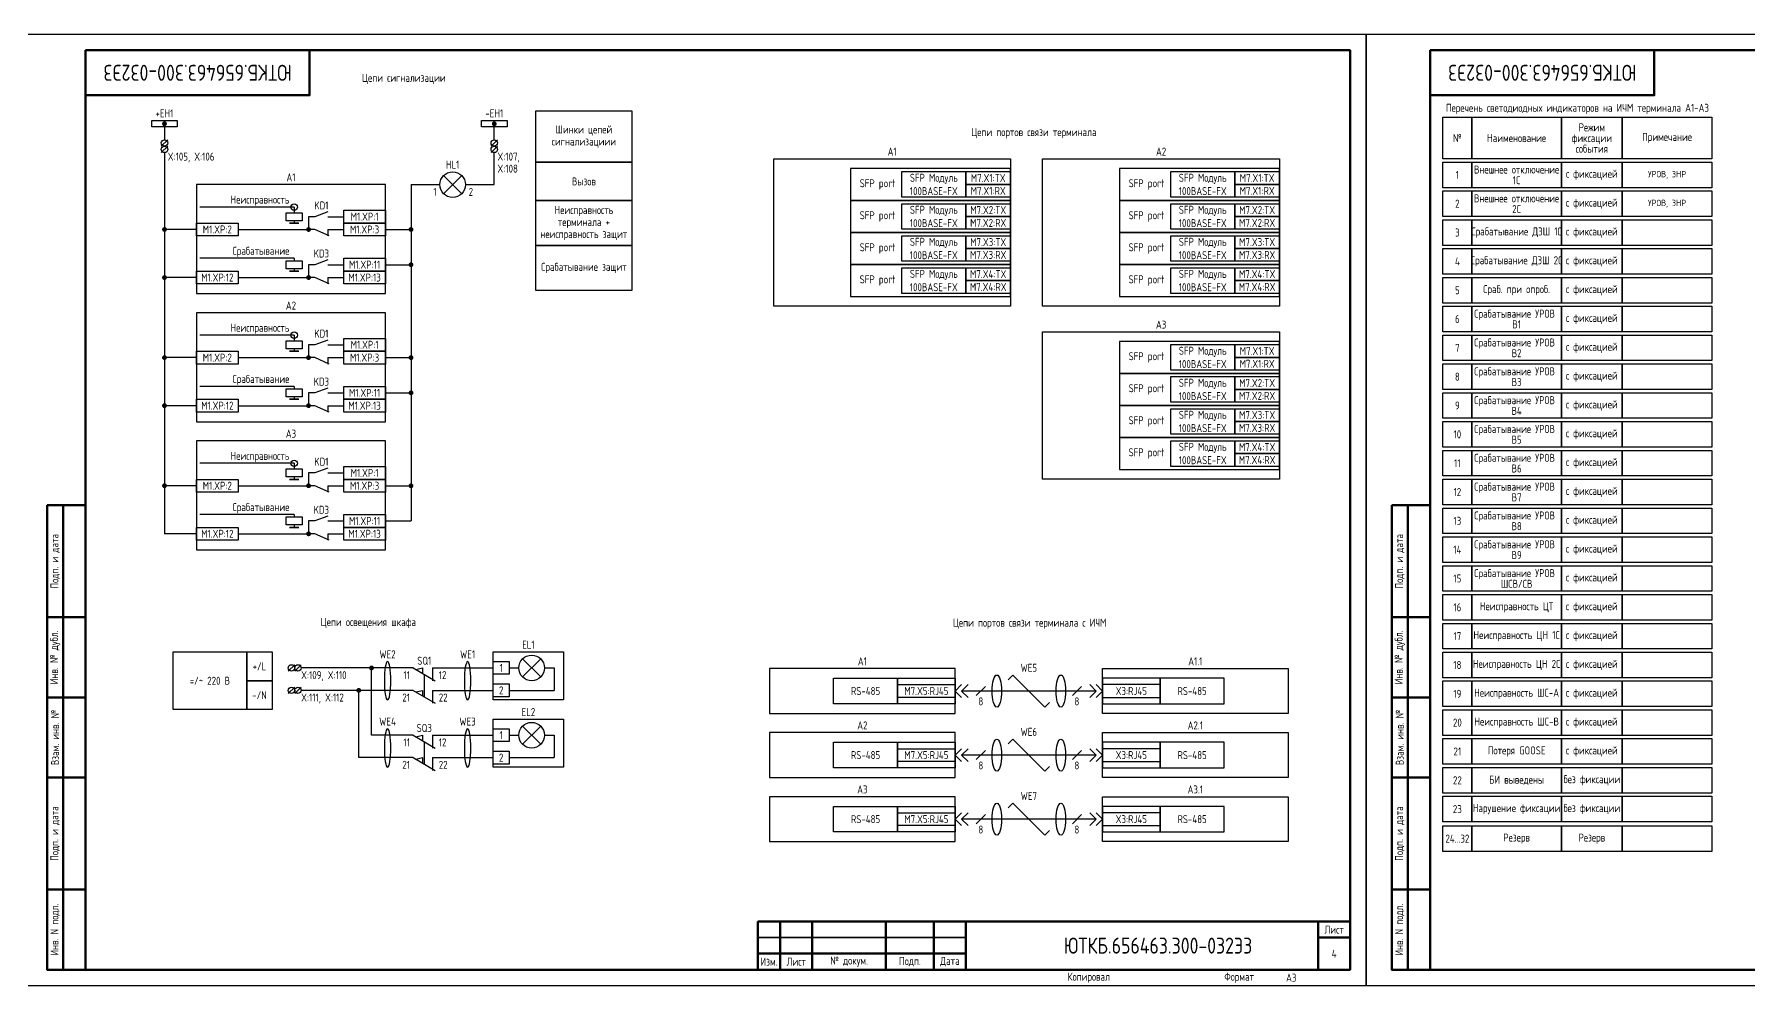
# Model space of a CAD drawing. Header units: millimetres. Extents: x -840 to 2694, y 0 to 584.
# Drawn here: x 1264 to 1800, y 0 to 297 of the extents above; entities that cross this region are included whole.
import ezdxf

# ---------------------------------------------------------------- set-up
doc = ezdxf.new("R2010")
doc.units = ezdxf.units.MM
doc.styles.add('Gost_type_A', font='GOST_0.TTF')

# ---------------------------------------------------------------- blocks, each defined once
blk = doc.blocks.new('Штамп угловой верхний')
at = {"lineweight": 50}
blk.add_lwpolyline([(0, 0), (70, 0), (70, -14), (0, -14)], close=True, dxfattribs=at)
blk = doc.blocks.new('Формат_А3')
blk.add_lwpolyline([(-420, 297), (0, 297), (0, 0), (-420, 0)], close=True)
at = {"lineweight": 50}
blk.add_lwpolyline([(-400, 292), (-5, 292), (-5, 5), (-400, 5)], close=True, dxfattribs=at)
blk = doc.blocks.new('Штамп левый нижний')
at = {"lineweight": 50}
for points in [[(-12, 145), (-7, 145), (-7, 110), (-12, 110)], [(-7, 145), (0, 145), (0, 110), (-7, 110)], [(-12, 110), (-7, 110), (-7, 85), (-12, 85)], [(-7, 110), (0, 110), (0, 85), (-7, 85)], [(-12, 85), (-7, 85), (-7, 60), (-12, 60)], [(-7, 85), (0, 85), (0, 60), (-7, 60)], [(-12, 60), (-7, 60), (-7, 25), (-12, 25)], [(-7, 60), (0, 60), (0, 25), (-7, 25)], [(-12, 25), (-7, 25), (-7, 0), (-12, 0)], [(-7, 25), (0, 25), (0, 0), (-7, 0)]]:
    blk.add_lwpolyline(points, close=True, dxfattribs=at)
at = {"char_height": 2.5, "attachment_point": 5, "rotation": 90, "style": 'Gost_type_A'}
for s, insert, width in [('Подп. и дата', (-9.5, 127.5), 35), ('Инв. № дубл.', (-9.5, 97.5), 25), ('Взам. инв. №', (-9.5, 72.5), 25), ('Подп. и дата', (-9.5, 42.5), 35), ('Инв. N подл.', (-9.5, 12.5), 25)]:
    blk.add_mtext(s, dxfattribs=dict(at, insert=insert, width=width))
blk = doc.blocks.new('Штамп малый нижний')
at = {"lineweight": 50}
for points in [[(-185, 15), (-178, 15), (-178, 5), (-185, 5)], [(-178, 15), (-168, 15), (-168, 5), (-178, 5)], [(-168, 15), (-145, 15), (-145, 5), (-168, 5)], [(-145, 15), (-130, 15), (-130, 5), (-145, 5)], [(-130, 15), (-120, 15), (-120, 5), (-130, 5)], [(-120, 15), (-10, 15), (-10, 0), (-120, 0)], [(-10, 15), (0, 15), (0, 10), (-10, 10)], [(-10, 10), (0, 10), (0, 0), (-10, 0)], [(-185, 5), (-178, 5), (-178, 0), (-185, 0)], [(-178, 5), (-168, 5), (-168, 0), (-178, 0)], [(-168, 5), (-145, 5), (-145, 0), (-168, 0)], [(-145, 5), (-130, 5), (-130, 0), (-145, 0)], [(-130, 5), (-120, 5), (-120, 0), (-130, 0)]]:
    blk.add_lwpolyline(points, close=True, dxfattribs=at)
for points in [[(-185, 15), (-178, 15), (-178, 10), (-185, 10)], [(-178, 15), (-168, 15), (-168, 10), (-178, 10)], [(-168, 15), (-145, 15), (-145, 10), (-168, 10)], [(-145, 15), (-130, 15), (-130, 10), (-145, 10)], [(-130, 15), (-120, 15), (-120, 10), (-130, 10)], [(-185, 10), (-178, 10), (-178, 5), (-185, 5)], [(-178, 10), (-168, 10), (-168, 5), (-178, 5)], [(-168, 10), (-145, 10), (-145, 5), (-168, 5)], [(-145, 10), (-130, 10), (-130, 5), (-145, 5)], [(-130, 10), (-120, 10), (-120, 5), (-130, 5)]]:
    blk.add_lwpolyline(points, close=True)
at = {"char_height": 2.5, "style": 'Gost_type_A'}
for s, insert, width, attachment_point in [('Лист', (-5, 12.5), 10, 5), ('Изм.', (-181.5, 2.5), 7, 5), ('Лист', (-173, 2.5), 10, 5), ('№ докум.', (-156.5, 2.5), 23, 5), ('Подп.', (-137.5, 2.5), 15, 5), ('Дата', (-125, 2.5), 10, 5), ('Копировал', (-75, -2.53), 13.1202, 6), ('Формат', (-30, -2.53), 13.1202, 6)]:
    blk.add_mtext(s, dxfattribs=dict(at, insert=insert, width=width, attachment_point=attachment_point))
blk = doc.blocks.new('POINT')
at = {"const_width": 0.75}
blk.add_lwpolyline([(-0.375, 0, 1), (0.375, 0, 1)], format="xyb", close=True, dxfattribs=at)
blk = doc.blocks.new('Шинка')
blk.add_lwpolyline([(-4, 1), (4, 1), (4, -1), (-4, -1)], close=True)
blk.add_blockref('POINT', (0, 0))

msp = doc.modelspace()

# ---------------------------------------------------------------- linework, layer by layer
for p, q in [((1304.67, 268.95), (1304.67, 263.95)), ((1407.67, 263.95), (1407.67, 268.95)), ((1305.67, 263.95), (1303.67, 261.95)), ((1408.67, 263.95), (1406.67, 261.95)), ((1305.67, 261.95), (1303.67, 259.95)), ((1304.67, 259.95), (1304.67, 140.95)), ((1408.67, 261.95), (1406.67, 259.95)), ((1407.67, 261.94), (1407.67, 261.95)), ((1407.67, 261.94), (1407.67, 261.95)), ((1407.67, 249.95), (1407.67, 259.95)), ((1391.84, 252.78), (1397.5, 247.12)), ((1397.5, 252.78), (1391.84, 247.12)), ((1381.67, 249.95), (1390.67, 249.95)), ((1381.67, 249.95), (1381.67, 144.95)), ((1398.67, 249.95), (1407.67, 249.95)), ((1345.17, 242.95), (1315.67, 242.95)), ((1345.17, 242.95), (1345.17, 241.2)), ((1314.67, 235.95), (1304.67, 235.95)), ((1345.17, 238.7), (1345.17, 237.95)), ((1355.67, 235.95), (1355.67, 233.95)), ((1373.67, 235.95), (1381.67, 235.95)), ((1345.17, 226.95), (1315.67, 226.95)), ((1345.17, 226.95), (1345.17, 226.2)), ((1373.67, 224.95), (1381.67, 224.95)), ((1314.67, 220.95), (1304.67, 220.95)), ((1345.17, 223.7), (1345.17, 222.95)), ((1355.67, 220.95), (1355.67, 218.95)), ((1345.17, 202.95), (1315.67, 202.95)), ((1345.17, 202.95), (1345.17, 201.2)), ((1345.17, 198.7), (1345.17, 197.95)), ((1314.67, 195.95), (1304.67, 195.95)), ((1355.67, 195.95), (1355.67, 193.95)), ((1373.67, 195.95), (1381.67, 195.95)), ((1345.17, 186.95), (1315.67, 186.95)), ((1345.17, 186.95), (1345.17, 186.2)), ((1345.17, 183.7), (1345.17, 182.95)), ((1373.67, 184.95), (1381.67, 184.95)), ((1314.67, 180.95), (1304.67, 180.95)), ((1355.67, 180.95), (1355.67, 178.95)), ((1345.17, 162.95), (1315.67, 162.95)), ((1345.17, 162.95), (1345.17, 161.2)), ((1314.67, 155.95), (1304.67, 155.95)), ((1345.17, 158.7), (1345.17, 157.95)), ((1355.67, 155.95), (1355.67, 153.95)), ((1373.67, 155.95), (1381.67, 155.95)), ((1345.17, 146.95), (1315.67, 146.95)), ((1345.17, 146.95), (1345.17, 146.2)), ((1373.67, 144.95), (1381.67, 144.95)), ((1314.67, 140.95), (1304.67, 140.95)), ((1345.17, 143.7), (1345.17, 142.95)), ((1355.67, 140.95), (1355.67, 138.95)), ((1416.51, 101.91), (1422.17, 96.25)), ((1422.17, 101.91), (1416.51, 96.25)), ((1345.35, 100.08), (1343.35, 98.08)), ((1347.35, 100.08), (1345.35, 98.08)), ((1382.34, 99.08), (1347.35, 99.08)), ((1369.34, 78.08), (1369.34, 99.08)), ((1382.34, 99.08), (1389.26, 95.08)), ((1383.21, 98.58), (1385.21, 99.08)), ((1385.21, 99.08), (1385.21, 97.43)), ((1388.34, 99.08), (1388.34, 95.08)), ((1388.34, 99.08), (1407.34, 99.08)), ((1412.34, 99.08), (1415.34, 99.08)), ((1423.34, 99.08), (1426.34, 99.08)), ((1426.34, 99.08), (1426.34, 92.08)), ((1568.18, 95.41), (1569.65, 96.87)), ((1569.65, 96.87), (1579.65, 86.87)), ((1345.35, 93.08), (1343.35, 91.08)), ((1347.35, 93.08), (1345.35, 91.08)), ((1382.34, 92.08), (1347.35, 92.08)), ((1365.34, 71.08), (1365.34, 92.08)), ((1382.34, 92.08), (1389.26, 88.08)), ((1383.21, 91.58), (1385.21, 92.08)), ((1385.21, 92.08), (1385.21, 90.43)), ((1388.34, 92.08), (1388.34, 88.08)), ((1388.34, 92.08), (1407.34, 92.08)), ((1412.34, 92.08), (1426.34, 92.08)), ((1551.65, 91.87), (1553.65, 93.87)), ((1551.65, 91.87), (1553.65, 93.87)), ((1551.65, 91.87), (1553.65, 89.87)), ((1551.65, 91.87), (1553.65, 89.87)), ((1553.65, 91.87), (1555.65, 93.87)), ((1553.65, 91.87), (1555.65, 93.87)), ((1595.65, 91.87), (1553.65, 91.87)), ((1553.65, 91.87), (1555.65, 89.87)), ((1553.65, 91.87), (1555.65, 89.87)), ((1561.06, 93.29), (1558.24, 90.46)), ((1591.06, 93.29), (1588.24, 90.46)), ((1595.65, 91.87), (1593.65, 93.87)), ((1595.65, 91.87), (1593.65, 93.87)), ((1595.65, 91.87), (1593.65, 89.87)), ((1595.65, 91.87), (1593.65, 89.87)), ((1597.65, 91.87), (1595.65, 93.87)), ((1597.65, 91.87), (1595.65, 93.87)), ((1597.65, 91.87), (1595.65, 89.87)), ((1597.65, 91.87), (1595.65, 89.87)), ((1579.65, 86.87), (1581.06, 88.29)), ((1416.51, 80.91), (1422.17, 75.25)), ((1422.17, 80.91), (1416.51, 75.25)), ((1382.34, 78.08), (1369.34, 78.08)), ((1382.34, 78.08), (1389.26, 74.08)), ((1383.21, 77.58), (1385.21, 78.08)), ((1385.21, 78.08), (1385.21, 76.43)), ((1388.34, 78.08), (1388.34, 74.08)), ((1388.34, 78.08), (1407.34, 78.08)), ((1412.34, 78.08), (1415.34, 78.08)), ((1423.34, 78.08), (1426.34, 78.08)), ((1426.34, 78.08), (1426.34, 71.08)), ((1568.18, 75.41), (1569.65, 76.87)), ((1569.65, 76.87), (1579.65, 66.87)), ((1382.34, 71.08), (1365.34, 71.08)), ((1382.34, 71.08), (1389.26, 67.08)), ((1383.21, 70.58), (1385.21, 71.08)), ((1385.21, 71.08), (1385.21, 69.43)), ((1388.34, 71.08), (1388.34, 67.08)), ((1388.34, 71.08), (1407.34, 71.08)), ((1412.34, 71.08), (1426.34, 71.08)), ((1551.65, 71.87), (1553.65, 73.87)), ((1551.65, 71.87), (1553.65, 73.87)), ((1551.65, 71.87), (1553.65, 69.87)), ((1551.65, 71.87), (1553.65, 69.87)), ((1553.65, 71.87), (1555.65, 73.87)), ((1553.65, 71.87), (1555.65, 73.87)), ((1595.65, 71.87), (1553.65, 71.87)), ((1553.65, 71.87), (1555.65, 69.87)), ((1553.65, 71.87), (1555.65, 69.87)), ((1561.06, 73.29), (1558.24, 70.46)), ((1591.06, 73.29), (1588.24, 70.46)), ((1595.65, 71.87), (1593.65, 73.87)), ((1595.65, 71.87), (1593.65, 73.87)), ((1595.65, 71.87), (1593.65, 69.87)), ((1595.65, 71.87), (1593.65, 69.87)), ((1597.65, 71.87), (1595.65, 73.87)), ((1597.65, 71.87), (1595.65, 73.87)), ((1597.65, 71.87), (1595.65, 69.87)), ((1597.65, 71.87), (1595.65, 69.87)), ((1579.65, 66.87), (1581.06, 68.29)), ((1551.65, 51.87), (1553.65, 53.87)), ((1551.65, 51.87), (1553.65, 53.87)), ((1553.65, 51.87), (1555.65, 53.87)), ((1553.65, 51.87), (1555.65, 53.87)), ((1568.18, 55.41), (1569.65, 56.87)), ((1569.65, 56.87), (1579.65, 46.87)), ((1595.65, 51.87), (1593.65, 53.87)), ((1595.65, 51.87), (1593.65, 53.87)), ((1597.65, 51.87), (1595.65, 53.87)), ((1597.65, 51.87), (1595.65, 53.87)), ((1551.65, 51.87), (1553.65, 49.87)), ((1551.65, 51.87), (1553.65, 49.87)), ((1595.65, 51.87), (1553.65, 51.87)), ((1553.65, 51.87), (1555.65, 49.87)), ((1553.65, 51.87), (1555.65, 49.87)), ((1561.06, 53.29), (1558.24, 50.46)), ((1579.65, 46.87), (1581.06, 48.29)), ((1591.06, 53.29), (1588.24, 50.46)), ((1595.65, 51.87), (1593.65, 49.87)), ((1595.65, 51.87), (1593.65, 49.87)), ((1597.65, 51.87), (1595.65, 49.87)), ((1597.65, 51.87), (1595.65, 49.87))]:
    msp.add_line(p, q)
at = {"ltscale": 4.32}
for p, q in [((1355.67, 241.45), (1351.67, 239.95)), ((1356.06, 233.95), (1351.67, 235.95)), ((1355.67, 226.45), (1351.67, 224.95)), ((1356.06, 218.95), (1351.67, 220.95)), ((1355.67, 201.45), (1351.67, 199.95)), ((1356.06, 193.95), (1351.67, 195.95)), ((1355.67, 186.45), (1351.67, 184.95)), ((1356.06, 178.95), (1351.67, 180.95)), ((1355.67, 161.45), (1351.67, 159.95)), ((1356.06, 153.95), (1351.67, 155.95)), ((1355.67, 146.45), (1351.67, 144.95)), ((1356.06, 138.95), (1351.67, 140.95))]:
    msp.add_line(p, q, dxfattribs=at)
at = {"ltscale": 1.08}
for p, q in [((1327.67, 235.95), (1349.67, 235.95)), ((1351.67, 239.95), (1349.67, 239.95)), ((1349.67, 239.95), (1349.67, 235.95)), ((1351.67, 235.95), (1349.67, 235.95)), ((1355.67, 239.95), (1360.67, 239.95)), ((1355.67, 235.95), (1360.67, 235.95)), ((1351.67, 224.95), (1349.67, 224.95)), ((1349.67, 224.95), (1349.67, 220.95)), ((1355.67, 224.95), (1360.67, 224.95)), ((1327.67, 220.95), (1349.67, 220.95)), ((1351.67, 220.95), (1349.67, 220.95)), ((1355.67, 220.95), (1360.67, 220.95)), ((1351.67, 199.95), (1349.67, 199.95)), ((1349.67, 199.95), (1349.67, 195.95)), ((1355.67, 199.95), (1360.67, 199.95)), ((1327.67, 195.95), (1349.67, 195.95)), ((1351.67, 195.95), (1349.67, 195.95)), ((1355.67, 195.95), (1360.67, 195.95)), ((1351.67, 184.95), (1349.67, 184.95)), ((1349.67, 184.95), (1349.67, 180.95)), ((1355.67, 184.95), (1360.67, 184.95)), ((1327.67, 180.95), (1349.67, 180.95)), ((1351.67, 180.95), (1349.67, 180.95)), ((1355.67, 180.95), (1360.67, 180.95)), ((1327.67, 155.95), (1349.67, 155.95)), ((1351.67, 159.95), (1349.67, 159.95)), ((1349.67, 159.95), (1349.67, 155.95)), ((1351.67, 155.95), (1349.67, 155.95)), ((1355.67, 159.95), (1360.67, 159.95)), ((1355.67, 155.95), (1360.67, 155.95)), ((1351.67, 144.95), (1349.67, 144.95)), ((1349.67, 144.95), (1349.67, 140.95)), ((1355.67, 144.95), (1360.67, 144.95)), ((1327.67, 140.95), (1349.67, 140.95)), ((1351.67, 140.95), (1349.67, 140.95)), ((1355.67, 140.95), (1360.67, 140.95))]:
    msp.add_line(p, q, dxfattribs=at)
at = {"ltscale": 0.5}
for p, q in [((1385.8, 97.08), (1385.8, 90.08)), ((1385.8, 76.08), (1385.8, 69.08))]:
    msp.add_line(p, q, dxfattribs=at)
for points in [[(1450.67, 256.95), (1420.67, 256.95), (1420.67, 272.95), (1450.67, 272.95)], [(1704, 271), (1713, 271), (1713, 258), (1704, 258)], [(1713, 271), (1741, 271), (1741, 258), (1713, 258)], [(1741, 271), (1760, 271), (1760, 258), (1741, 258)], [(1760, 271), (1788, 271), (1788, 258), (1760, 258)], [(1494.96, 258.01), (1568.96, 258.01), (1568.96, 212.01), (1494.96, 212.01)], [(1578.96, 258.01), (1652.96, 258.01), (1652.96, 212.01), (1578.96, 212.01)], [(1450.67, 244.95), (1420.67, 244.95), (1420.67, 256.95), (1450.67, 256.95)], [(1518.96, 245.01), (1568.96, 245.01), (1568.96, 255.01), (1518.96, 255.01)], [(1534.96, 254.01), (1554.96, 254.01), (1554.96, 246.01), (1534.96, 246.01)], [(1554.96, 254.01), (1568.96, 254.01), (1568.96, 250.01), (1554.96, 250.01)], [(1602.96, 245.01), (1652.96, 245.01), (1652.96, 255.01), (1602.96, 255.01)], [(1618.96, 254.01), (1638.96, 254.01), (1638.96, 246.01), (1618.96, 246.01)], [(1638.96, 254.01), (1652.96, 254.01), (1652.96, 250.01), (1638.96, 250.01)], [(1704, 257), (1713, 257), (1713, 249), (1704, 249)], [(1713, 257), (1741, 257), (1741, 249), (1713, 249)], [(1741, 257), (1760, 257), (1760, 249), (1741, 249)], [(1760, 257), (1788, 257), (1788, 249), (1760, 249)], [(1314.67, 215.95), (1373.67, 215.95), (1373.67, 249.95), (1314.67, 249.95)], [(1554.96, 250.01), (1568.96, 250.01), (1568.96, 246.01), (1554.96, 246.01)], [(1638.96, 250.01), (1652.96, 250.01), (1652.96, 246.01), (1638.96, 246.01)], [(1704, 248), (1713, 248), (1713, 240), (1704, 240)], [(1713, 248), (1741, 248), (1741, 240), (1713, 240)], [(1741, 248), (1760, 248), (1760, 240), (1741, 240)], [(1760, 248), (1788, 248), (1788, 240), (1760, 240)], [(1347.67, 241.2), (1347.67, 238.7), (1342.67, 238.7), (1342.67, 241.2)], [(1360.67, 241.95), (1373.67, 241.95), (1373.67, 237.95), (1360.67, 237.95)], [(1450.67, 230.95), (1420.67, 230.95), (1420.67, 244.95), (1450.67, 244.95)], [(1518.96, 235.01), (1568.96, 235.01), (1568.96, 245.01), (1518.96, 245.01)], [(1534.96, 244.01), (1554.96, 244.01), (1554.96, 236.01), (1534.96, 236.01)], [(1554.96, 244.01), (1568.96, 244.01), (1568.96, 240.01), (1554.96, 240.01)], [(1602.96, 235.01), (1652.96, 235.01), (1652.96, 245.01), (1602.96, 245.01)], [(1618.96, 244.01), (1638.96, 244.01), (1638.96, 236.01), (1618.96, 236.01)], [(1638.96, 244.01), (1652.96, 244.01), (1652.96, 240.01), (1638.96, 240.01)], [(1314.67, 237.95), (1327.67, 237.95), (1327.67, 233.95), (1314.67, 233.95)], [(1346.67, 237.95), (1343.67, 237.95)], [(1360.67, 237.95), (1373.67, 237.95), (1373.67, 233.95), (1360.67, 233.95)], [(1554.96, 240.01), (1568.96, 240.01), (1568.96, 236.01), (1554.96, 236.01)], [(1638.96, 240.01), (1652.96, 240.01), (1652.96, 236.01), (1638.96, 236.01)], [(1704, 239), (1713, 239), (1713, 231), (1704, 231)], [(1713, 239), (1741, 239), (1741, 231), (1713, 231)], [(1741, 239), (1760, 239), (1760, 231), (1741, 231)], [(1760, 239), (1788, 239), (1788, 231), (1760, 231)], [(1450.67, 216.95), (1420.67, 216.95), (1420.67, 230.95), (1450.67, 230.95)], [(1518.96, 225.01), (1568.96, 225.01), (1568.96, 235.01), (1518.96, 235.01)], [(1534.96, 234.01), (1554.96, 234.01), (1554.96, 226.01), (1534.96, 226.01)], [(1554.96, 234.01), (1568.96, 234.01), (1568.96, 230.01), (1554.96, 230.01)], [(1602.96, 225.01), (1652.96, 225.01), (1652.96, 235.01), (1602.96, 235.01)], [(1618.96, 234.01), (1638.96, 234.01), (1638.96, 226.01), (1618.96, 226.01)], [(1638.96, 234.01), (1652.96, 234.01), (1652.96, 230.01), (1638.96, 230.01)], [(1347.67, 226.2), (1347.67, 223.7), (1342.67, 223.7), (1342.67, 226.2)], [(1360.67, 226.95), (1373.67, 226.95), (1373.67, 222.95), (1360.67, 222.95)], [(1518.96, 215.01), (1568.96, 215.01), (1568.96, 225.01), (1518.96, 225.01)], [(1554.96, 230.01), (1568.96, 230.01), (1568.96, 226.01), (1554.96, 226.01)], [(1602.96, 215.01), (1652.96, 215.01), (1652.96, 225.01), (1602.96, 225.01)], [(1638.96, 230.01), (1652.96, 230.01), (1652.96, 226.01), (1638.96, 226.01)], [(1704, 230), (1713, 230), (1713, 222), (1704, 222)], [(1713, 230), (1741, 230), (1741, 222), (1713, 222)], [(1741, 230), (1760, 230), (1760, 222), (1741, 222)], [(1760, 230), (1788, 230), (1788, 222), (1760, 222)], [(1314.67, 222.95), (1327.67, 222.95), (1327.67, 218.95), (1314.67, 218.95)], [(1346.67, 222.95), (1343.67, 222.95)], [(1360.67, 222.95), (1373.67, 222.95), (1373.67, 218.95), (1360.67, 218.95)], [(1534.96, 224.01), (1554.96, 224.01), (1554.96, 216.01), (1534.96, 216.01)], [(1554.96, 224.01), (1568.96, 224.01), (1568.96, 220.01), (1554.96, 220.01)], [(1554.96, 220.01), (1568.96, 220.01), (1568.96, 216.01), (1554.96, 216.01)], [(1618.96, 224.01), (1638.96, 224.01), (1638.96, 216.01), (1618.96, 216.01)], [(1638.96, 224.01), (1652.96, 224.01), (1652.96, 220.01), (1638.96, 220.01)], [(1638.96, 220.01), (1652.96, 220.01), (1652.96, 216.01), (1638.96, 216.01)], [(1704, 221), (1713, 221), (1713, 213), (1704, 213)], [(1713, 221), (1741, 221), (1741, 213), (1713, 213)], [(1741, 221), (1760, 221), (1760, 213), (1741, 213)], [(1760, 221), (1788, 221), (1788, 213), (1760, 213)], [(1314.67, 175.95), (1373.67, 175.95), (1373.67, 209.95), (1314.67, 209.95)], [(1704, 212), (1713, 212), (1713, 204), (1704, 204)], [(1713, 212), (1741, 212), (1741, 204), (1713, 204)], [(1741, 212), (1760, 212), (1760, 204), (1741, 204)], [(1760, 212), (1788, 212), (1788, 204), (1760, 204)], [(1578.96, 204.01), (1652.96, 204.01), (1652.96, 158.01), (1578.96, 158.01)], [(1347.67, 201.2), (1347.67, 198.7), (1342.67, 198.7), (1342.67, 201.2)], [(1360.67, 201.95), (1373.67, 201.95), (1373.67, 197.95), (1360.67, 197.95)], [(1602.96, 191.01), (1652.96, 191.01), (1652.96, 201.01), (1602.96, 201.01)], [(1618.96, 200.01), (1638.96, 200.01), (1638.96, 192.01), (1618.96, 192.01)], [(1638.96, 200.01), (1652.96, 200.01), (1652.96, 196.01), (1638.96, 196.01)], [(1704, 203), (1713, 203), (1713, 195), (1704, 195)], [(1713, 203), (1741, 203), (1741, 195), (1713, 195)], [(1741, 203), (1760, 203), (1760, 195), (1741, 195)], [(1760, 203), (1788, 203), (1788, 195), (1760, 195)], [(1314.67, 197.95), (1327.67, 197.95), (1327.67, 193.95), (1314.67, 193.95)], [(1346.67, 197.95), (1343.67, 197.95)], [(1360.67, 197.95), (1373.67, 197.95), (1373.67, 193.95), (1360.67, 193.95)], [(1638.96, 196.01), (1652.96, 196.01), (1652.96, 192.01), (1638.96, 192.01)], [(1704, 194), (1713, 194), (1713, 186), (1704, 186)], [(1713, 194), (1741, 194), (1741, 186), (1713, 186)], [(1741, 194), (1760, 194), (1760, 186), (1741, 186)], [(1760, 194), (1788, 194), (1788, 186), (1760, 186)], [(1602.96, 181.01), (1652.96, 181.01), (1652.96, 191.01), (1602.96, 191.01)], [(1618.96, 190.01), (1638.96, 190.01), (1638.96, 182.01), (1618.96, 182.01)], [(1638.96, 190.01), (1652.96, 190.01), (1652.96, 186.01), (1638.96, 186.01)], [(1314.67, 182.95), (1327.67, 182.95), (1327.67, 178.95), (1314.67, 178.95)], [(1347.67, 186.2), (1347.67, 183.7), (1342.67, 183.7), (1342.67, 186.2)], [(1346.67, 182.95), (1343.67, 182.95)], [(1360.67, 186.95), (1373.67, 186.95), (1373.67, 182.95), (1360.67, 182.95)], [(1360.67, 182.95), (1373.67, 182.95), (1373.67, 178.95), (1360.67, 178.95)], [(1638.96, 186.01), (1652.96, 186.01), (1652.96, 182.01), (1638.96, 182.01)], [(1704, 185), (1713, 185), (1713, 177), (1704, 177)], [(1713, 185), (1741, 185), (1741, 177), (1713, 177)], [(1741, 185), (1760, 185), (1760, 177), (1741, 177)], [(1760, 185), (1788, 185), (1788, 177), (1760, 177)], [(1602.96, 171.01), (1652.96, 171.01), (1652.96, 181.01), (1602.96, 181.01)], [(1618.96, 180.01), (1638.96, 180.01), (1638.96, 172.01), (1618.96, 172.01)], [(1638.96, 180.01), (1652.96, 180.01), (1652.96, 176.01), (1638.96, 176.01)], [(1638.96, 176.01), (1652.96, 176.01), (1652.96, 172.01), (1638.96, 172.01)], [(1704, 176), (1713, 176), (1713, 168), (1704, 168)], [(1713, 176), (1741, 176), (1741, 168), (1713, 168)], [(1741, 176), (1760, 176), (1760, 168), (1741, 168)], [(1760, 176), (1788, 176), (1788, 168), (1760, 168)], [(1314.67, 135.95), (1373.67, 135.95), (1373.67, 169.95), (1314.67, 169.95)], [(1602.96, 161.01), (1652.96, 161.01), (1652.96, 171.01), (1602.96, 171.01)], [(1618.96, 170.01), (1638.96, 170.01), (1638.96, 162.01), (1618.96, 162.01)], [(1638.96, 170.01), (1652.96, 170.01), (1652.96, 166.01), (1638.96, 166.01)], [(1638.96, 166.01), (1652.96, 166.01), (1652.96, 162.01), (1638.96, 162.01)], [(1704, 167), (1713, 167), (1713, 159), (1704, 159)], [(1713, 167), (1741, 167), (1741, 159), (1713, 159)], [(1741, 167), (1760, 167), (1760, 159), (1741, 159)], [(1760, 167), (1788, 167), (1788, 159), (1760, 159)], [(1347.67, 161.2), (1347.67, 158.7), (1342.67, 158.7), (1342.67, 161.2)], [(1360.67, 161.95), (1373.67, 161.95), (1373.67, 157.95), (1360.67, 157.95)], [(1314.67, 157.95), (1327.67, 157.95), (1327.67, 153.95), (1314.67, 153.95)], [(1346.67, 157.95), (1343.67, 157.95)], [(1360.67, 157.95), (1373.67, 157.95), (1373.67, 153.95), (1360.67, 153.95)], [(1704, 158), (1713, 158), (1713, 150), (1704, 150)], [(1713, 158), (1741, 158), (1741, 150), (1713, 150)], [(1741, 158), (1760, 158), (1760, 150), (1741, 150)], [(1760, 158), (1788, 158), (1788, 150), (1760, 150)], [(1347.67, 146.2), (1347.67, 143.7), (1342.67, 143.7), (1342.67, 146.2)], [(1360.67, 146.95), (1373.67, 146.95), (1373.67, 142.95), (1360.67, 142.95)], [(1704, 149), (1713, 149), (1713, 141), (1704, 141)], [(1713, 149), (1741, 149), (1741, 141), (1713, 141)], [(1741, 149), (1760, 149), (1760, 141), (1741, 141)], [(1760, 149), (1788, 149), (1788, 141), (1760, 141)], [(1314.67, 142.95), (1327.67, 142.95), (1327.67, 138.95), (1314.67, 138.95)], [(1346.67, 142.95), (1343.67, 142.95)], [(1360.67, 142.95), (1373.67, 142.95), (1373.67, 138.95), (1360.67, 138.95)], [(1704, 140), (1713, 140), (1713, 132), (1704, 132)], [(1713, 140), (1741, 140), (1741, 132), (1713, 132)], [(1741, 140), (1760, 140), (1760, 132), (1741, 132)], [(1760, 140), (1788, 140), (1788, 132), (1760, 132)], [(1704, 131), (1713, 131), (1713, 123), (1704, 123)], [(1713, 131), (1741, 131), (1741, 123), (1713, 123)], [(1741, 131), (1760, 131), (1760, 123), (1741, 123)], [(1760, 131), (1788, 131), (1788, 123), (1760, 123)], [(1704, 122), (1713, 122), (1713, 114), (1704, 114)], [(1713, 122), (1741, 122), (1741, 114), (1713, 114)], [(1741, 122), (1760, 122), (1760, 114), (1741, 114)], [(1760, 122), (1788, 122), (1788, 114), (1760, 114)], [(1704, 113), (1713, 113), (1713, 105), (1704, 105)], [(1713, 113), (1741, 113), (1741, 105), (1713, 105)], [(1741, 113), (1760, 113), (1760, 105), (1741, 105)], [(1760, 113), (1788, 113), (1788, 105), (1760, 105)], [(1330.34, 86.08), (1307.34, 86.08), (1307.34, 104.08), (1330.34, 104.08)], [(1338.34, 95.08), (1330.34, 95.08), (1330.34, 104.08), (1338.34, 104.08)], [(1407.34, 104.08), (1429.34, 104.08), (1429.34, 89.08), (1407.34, 89.08)], [(1704, 104), (1713, 104), (1713, 96), (1704, 96)], [(1713, 104), (1741, 104), (1741, 96), (1713, 96)], [(1741, 104), (1760, 104), (1760, 96), (1741, 96)], [(1760, 104), (1788, 104), (1788, 96), (1760, 96)], [(1407.34, 101.08), (1412.34, 101.08), (1412.34, 97.08), (1407.34, 97.08)], [(1493.65, 84.87), (1551.65, 84.87), (1551.65, 98.87), (1493.65, 98.87)], [(1655.65, 84.87), (1597.65, 84.87), (1597.65, 98.87), (1655.65, 98.87)], [(1338.34, 86.08), (1330.34, 86.08), (1330.34, 95.08), (1338.34, 95.08)], [(1407.34, 94.08), (1412.34, 94.08), (1412.34, 90.08), (1407.34, 90.08)], [(1513.65, 95.87), (1533.65, 95.87), (1533.65, 87.87), (1513.65, 87.87)], [(1533.65, 95.87), (1551.65, 95.87), (1551.65, 87.87), (1533.65, 87.87)], [(1533.65, 93.87), (1551.65, 93.87), (1551.65, 89.87), (1533.65, 89.87)], [(1615.65, 95.87), (1597.65, 95.87), (1597.65, 87.87), (1615.65, 87.87)], [(1615.65, 93.87), (1597.65, 93.87), (1597.65, 89.87), (1615.65, 89.87)], [(1635.65, 95.87), (1615.65, 95.87), (1615.65, 87.87), (1635.65, 87.87)], [(1704, 95), (1713, 95), (1713, 87), (1704, 87)], [(1713, 95), (1741, 95), (1741, 87), (1713, 87)], [(1741, 95), (1760, 95), (1760, 87), (1741, 87)], [(1760, 95), (1788, 95), (1788, 87), (1760, 87)], [(1704, 86), (1713, 86), (1713, 78), (1704, 78)], [(1713, 86), (1741, 86), (1741, 78), (1713, 78)], [(1741, 86), (1760, 86), (1760, 78), (1741, 78)], [(1760, 86), (1788, 86), (1788, 78), (1760, 78)], [(1407.34, 83.08), (1429.34, 83.08), (1429.34, 68.08), (1407.34, 68.08)], [(1407.34, 80.08), (1412.34, 80.08), (1412.34, 76.08), (1407.34, 76.08)], [(1493.65, 64.87), (1551.65, 64.87), (1551.65, 78.87), (1493.65, 78.87)], [(1513.65, 75.87), (1533.65, 75.87), (1533.65, 67.87), (1513.65, 67.87)], [(1533.65, 75.87), (1551.65, 75.87), (1551.65, 67.87), (1533.65, 67.87)], [(1655.65, 64.87), (1597.65, 64.87), (1597.65, 78.87), (1655.65, 78.87)], [(1615.65, 75.87), (1597.65, 75.87), (1597.65, 67.87), (1615.65, 67.87)], [(1635.65, 75.87), (1615.65, 75.87), (1615.65, 67.87), (1635.65, 67.87)], [(1704, 77), (1713, 77), (1713, 69), (1704, 69)], [(1713, 77), (1741, 77), (1741, 69), (1713, 69)], [(1741, 77), (1760, 77), (1760, 69), (1741, 69)], [(1760, 77), (1788, 77), (1788, 69), (1760, 69)], [(1407.34, 73.08), (1412.34, 73.08), (1412.34, 69.08), (1407.34, 69.08)], [(1533.65, 73.87), (1551.65, 73.87), (1551.65, 69.87), (1533.65, 69.87)], [(1615.65, 73.87), (1597.65, 73.87), (1597.65, 69.87), (1615.65, 69.87)], [(1704, 68), (1713, 68), (1713, 60), (1704, 60)], [(1713, 68), (1741, 68), (1741, 60), (1713, 60)], [(1741, 68), (1760, 68), (1760, 60), (1741, 60)], [(1760, 68), (1788, 68), (1788, 60), (1760, 60)], [(1704, 59), (1713, 59), (1713, 51), (1704, 51)], [(1713, 59), (1741, 59), (1741, 51), (1713, 51)], [(1741, 59), (1760, 59), (1760, 51), (1741, 51)], [(1760, 59), (1788, 59), (1788, 51), (1760, 51)], [(1493.65, 44.87), (1551.65, 44.87), (1551.65, 58.87), (1493.65, 58.87)], [(1513.65, 55.87), (1533.65, 55.87), (1533.65, 47.87), (1513.65, 47.87)], [(1533.65, 55.87), (1551.65, 55.87), (1551.65, 47.87), (1533.65, 47.87)], [(1533.65, 53.87), (1551.65, 53.87), (1551.65, 49.87), (1533.65, 49.87)], [(1655.65, 44.87), (1597.65, 44.87), (1597.65, 58.87), (1655.65, 58.87)], [(1615.65, 55.87), (1597.65, 55.87), (1597.65, 47.87), (1615.65, 47.87)], [(1615.65, 53.87), (1597.65, 53.87), (1597.65, 49.87), (1615.65, 49.87)], [(1635.65, 55.87), (1615.65, 55.87), (1615.65, 47.87), (1635.65, 47.87)], [(1704, 49.78), (1713, 49.78), (1713, 41.78), (1704, 41.78)], [(1713, 49.78), (1741, 49.78), (1741, 41.78), (1713, 41.78)], [(1741, 49.78), (1760, 49.78), (1760, 41.78), (1741, 41.78)], [(1760, 49.78), (1788, 49.78), (1788, 41.78), (1760, 41.78)]]:
    msp.add_lwpolyline(points, close=True)
for centre, radius in [((1304.67, 262.95), 1), ((1407.67, 262.95), 1), ((1304.67, 260.95), 1), ((1407.67, 260.95), 1), ((1394.67, 249.95), 4), ((1345.17, 242.95), 1), ((1345.17, 202.95), 1), ((1345.17, 162.95), 1), ((1419.34, 99.08), 4), ((1344.35, 99.08), 1), ((1346.35, 99.08), 1), ((1344.35, 92.08), 1), ((1346.35, 92.08), 1), ((1419.34, 78.08), 4)]:
    msp.add_circle(centre, radius)
at = {"extrusion": (0, 0, -1)}
for centre in [(1374.34, 95.08), (1399.34, 95.08), (1374.34, 74.08), (1399.34, 74.08)]:
    msp.add_ellipse(centre, major_axis=(0, -6), ratio=0.166667, dxfattribs=at)
for centre in [(1564.65, 91.87), (1584.65, 91.87), (1564.65, 71.87), (1584.65, 71.87), (1564.65, 51.87), (1584.65, 51.87)]:
    msp.add_ellipse(centre, major_axis=(0, -5), ratio=0.293778)

# ---------------------------------------------------------------- block references
for name, p in [('Формат_А3', (1680, -0.12)), ('Штамп угловой верхний', (1280, 291.88)), ('Штамп угловой верхний', (1700, 291.88)), ('Шинка', (1304.67, 268.95)), ('Шинка', (1407.67, 268.95)), ('POINT', (1304.67, 235.95)), ('POINT', (1349.67, 235.95)), ('POINT', (1381.67, 235.95)), ('POINT', (1381.67, 224.95)), ('POINT', (1304.67, 220.95)), ('POINT', (1349.67, 220.95)), ('POINT', (1304.67, 195.95)), ('POINT', (1349.67, 195.95)), ('POINT', (1381.67, 195.95)), ('POINT', (1381.67, 184.95)), ('POINT', (1304.67, 180.95)), ('POINT', (1349.67, 180.95)), ('POINT', (1304.67, 155.95)), ('POINT', (1349.67, 155.95)), ('POINT', (1381.67, 155.95)), ('Штамп левый нижний', (1280, 4.88)), ('Штамп левый нижний', (1700, 4.88)), ('POINT', (1349.67, 140.95)), ('POINT', (1369.34, 99.08)), ('POINT', (1365.34, 92.08)), ('Штамп малый нижний', (1675, 4.88))]:
    msp.add_blockref(name, p)
at = {"color": 1}
msp.add_blockref('Формат_А3', (2100, -0.12), dxfattribs=at)

# ---------------------------------------------------------------- texts
at = {"char_height": 5, "width": 70, "attachment_point": 5, "rotation": 180, "style": 'Gost_type_A'}
for insert in [(1315, 284.88), (1735, 284.88)]:
    msp.add_mtext('ЮТКБ.656463.300-032Э3', dxfattribs=dict(at, insert=insert))
at = {"style": 'Gost_type_A'}
for s, insert, char_height, width, attachment_point, line_spacing_factor in [('Цепи сигнализации', (1379.42, 282.95), 2.5, 197.5, 5, 0.9), ('Перечень светодиодных индикаторов на ИЧМ терминала А1-A3', (1746, 272), 2.5, 84, 8, 0.9), ('Шинки цепей сигнализациии', (1435.67, 264.95), 2.5, 29.9999, 5, 0.9), ('Режим\\Pфиксации события', (1750.5, 264.5), 2.5, 19, 5, 0.8), ('Цепи портов связи терминала', (1576.21, 266.01), 2.5, 197.5, 5, 0.9), ('№ ', (1708.5, 264.5), 2.5, 9, 5, 0.8), ('Наименование ', (1727, 264.5), 2.5, 28, 5, 0.8), ('Примечание', (1774, 264.5), 2.5, 28, 5, 0.8), ('X:105, X:106', (1305.67, 259.95), 2.5, 16, 1, 0.9), ('X:107,\\PX:108', (1408.67, 259.95), 2.5, 16, 1, 0.9), ('A1', (1531.96, 259.01), 2.5, 74.0002, 8, 0.9), ('A2', (1615.96, 259.01), 2.5, 74.0002, 8, 0.9), ('A1', (1344.17, 250.95), 2.5, 59, 8, 0.9), ('Вызов', (1435.67, 250.95), 2.5, 29.9999, 5, 0.9), ('1', (1708.5, 253), 2.5, 9, 5, 0.8), ('Внешнее отключение 1С ', (1727, 253), 2.5, 28, 5, 0.8), ('с фиксацией', (1750.5, 253), 2.5, 19, 5, 0.8), ('УРОВ, ЗНР', (1774, 253), 2, 28, 5, 0.8), ('Неисправность', (1343.67, 244.95), 2.5, 37, 6, 0.8), ('Внешнее отключение 2С ', (1727, 244), 2.5, 28, 5, 0.8), ('Неисправность терминала + неисправность защит', (1435.67, 237.95), 2.5, 29.9999, 5, 0.9), ('2', (1708.5, 244), 2.5, 9, 5, 0.8), ('с фиксацией', (1750.5, 244), 2.5, 19, 5, 0.8), ('УРОВ, ЗНР', (1774, 244), 2, 28, 5, 0.8), ('3', (1708.5, 235), 2.5, 9, 5, 0.8), ('Срабатывание ДЗШ 1С', (1727, 235), 2.5, 28, 5, 0.8), ('с фиксацией', (1750.5, 235), 2.5, 19, 5, 0.8), ('Срабатывание', (1343.67, 228.95), 2.5, 37, 6, 0.8), ('Срабатывание защит', (1435.67, 223.95), 2.5, 29.9999, 5, 0.9), ('4', (1708.5, 226), 2.5, 9, 5, 0.8), ('Срабатывание ДЗШ 2С', (1727, 226), 2.5, 28, 5, 0.8), ('с фиксацией', (1750.5, 226), 2.5, 19, 5, 0.8), ('5', (1708.5, 217), 2.5, 9, 5, 0.8), ('Сраб. при опроб.', (1727, 217), 2.5, 28, 5, 0.8), ('с фиксацией', (1750.5, 217), 2.5, 19, 5, 0.8), ('A2', (1344.17, 210.95), 2.5, 59, 8, 0.9), ('6', (1708.5, 208), 2.5, 9, 5, 0.8), ('Срабатывание УРОВ  В1 ', (1727, 208), 2.5, 28, 5, 0.8), ('с фиксацией', (1750.5, 208), 2.5, 19, 5, 0.8), ('Неисправность', (1343.67, 204.95), 2.5, 37, 6, 0.8), ('A3', (1615.96, 205.01), 2.5, 74.0002, 8, 0.9), ('7', (1708.5, 199), 2.5, 9, 5, 0.8), ('Срабатывание УРОВ  В2', (1727, 199), 2.5, 28, 5, 0.8), ('с фиксацией', (1750.5, 199), 2.5, 19, 5, 0.8), ('Срабатывание УРОВ  В3', (1727, 190), 2.5, 28, 5, 0.8), ('Срабатывание', (1343.67, 188.95), 2.5, 37, 6, 0.8), ('8', (1708.5, 190), 2.5, 9, 5, 0.8), ('с фиксацией', (1750.5, 190), 2.5, 19, 5, 0.8), ('9', (1708.5, 181), 2.5, 9, 5, 0.8), ('Срабатывание УРОВ  В4', (1727, 181), 2.5, 28, 5, 0.8), ('с фиксацией', (1750.5, 181), 2.5, 19, 5, 0.8), ('A3', (1344.17, 170.95), 2.5, 59, 8, 0.9), ('10', (1708.5, 172), 2.5, 9, 5, 0.8), ('Срабатывание УРОВ  В5', (1727, 172), 2.5, 28, 5, 0.8), ('с фиксацией', (1750.5, 172), 2.5, 19, 5, 0.8), ('Неисправность', (1343.67, 164.95), 2.5, 37, 6, 0.8), ('11', (1708.5, 163), 2.5, 9, 5, 0.8), ('Срабатывание УРОВ  В6', (1727, 163), 2.5, 28, 5, 0.8), ('с фиксацией', (1750.5, 163), 2.5, 19, 5, 0.8), ('Срабатывание УРОВ  В7', (1727, 154), 2.5, 28, 5, 0.8), ('с фиксацией', (1750.5, 154), 2.5, 19, 5, 0.8), ('Срабатывание', (1343.67, 148.95), 2.5, 37, 6, 0.8), ('12', (1708.5, 154), 2.5, 9, 5, 0.8), ('13', (1708.5, 145), 2.5, 9, 5, 0.8), ('Срабатывание УРОВ  В8', (1727, 145), 2.5, 28, 5, 0.8), ('с фиксацией', (1750.5, 145), 2.5, 19, 5, 0.8), ('14', (1708.5, 136), 2.5, 9, 5, 0.8), ('Срабатывание УРОВ  В9', (1727, 136), 2.5, 28, 5, 0.8), ('с фиксацией', (1750.5, 136), 2.5, 19, 5, 0.8), ('Срабатывание УРОВ  ШСВ/СВ', (1727, 127), 2.5, 28, 5, 0.8), ('с фиксацией', (1750.5, 127), 2.5, 19, 5, 0.8), ('15', (1708.5, 127), 2.5, 9, 5, 0.8), ('16', (1708.5, 118), 2.5, 9, 5, 0.8), ('Неисправность ЦТ', (1727, 118), 2.5, 28, 5, 0.8), ('с фиксацией', (1750.5, 118), 2.5, 19, 5, 0.8), ('Цепи освещения шкафа', (1368.34, 113.08), 2.5, 122, 5, 0.9), ('Цепи портов связи терминала с ИЧМ', (1574.9, 112.87), 2.5, 197.5, 5, 0.9), ('EL1', (1418.34, 105.08), 2.5, 21.9942, 8, 0.9), ('17', (1708.5, 109), 2.5, 9, 5, 0.8), ('Неисправность ЦН 1С', (1727, 109), 2.5, 28, 5, 0.8), ('с фиксацией', (1750.5, 109), 2.5, 19, 5, 0.8), ('A1', (1522.65, 99.88), 2.5, 58.0002, 8, 0.9), ('A1.1', (1626.65, 99.88), 2.5, 58.0002, 8, 0.9), ('+/L', (1334.34, 99.58), 2.5, 8, 5, 0.9), ('X:109, X:110', (1347.35, 98.08), 2.5, 17.9949, 1, 0.9), ('18', (1708.5, 100), 2.5, 9, 5, 0.8), ('Неисправность ЦН 2С', (1727, 100), 2.5, 28, 5, 0.8), ('с фиксацией', (1750.5, 100), 2.5, 19, 5, 0.8), ('=/~ 220 В', (1318.84, 95.08), 2.5, 23, 5, 0.9), ('-/N', (1334.34, 90.58), 2.5, 8, 5, 0.9), ('X:111, X:112', (1347.35, 91.08), 2.5, 17.9949, 1, 0.9), ('19', (1708.5, 91), 2.5, 9, 5, 0.8), ('Неисправность ШС-А', (1727, 91), 2.5, 28, 5, 0.8), ('с фиксацией', (1750.5, 91), 2.5, 19, 5, 0.8), ('EL2', (1418.34, 84.08), 2.5, 21.9942, 8, 0.9), ('A2', (1522.65, 79.88), 2.5, 58.0002, 8, 0.9), ('A2.1', (1626.65, 79.88), 2.5, 58.0002, 8, 0.9), ('20', (1708.5, 82), 2.5, 9, 5, 0.8), ('Неисправность ШС-В', (1727, 82), 2.5, 28, 5, 0.8), ('с фиксацией', (1750.5, 82), 2.5, 19, 5, 0.8), ('21', (1708.5, 73), 2.5, 9, 5, 0.8), ('Потеря GOOSE', (1727, 73), 2.5, 28, 5, 0.8), ('с фиксацией', (1750.5, 73), 2.5, 19, 5, 0.8), ('22', (1708.5, 64), 2.5, 9, 5, 0.8), ('БИ выведены ', (1727, 64), 2.5, 28, 5, 0.8), ('без фиксации', (1750.5, 64), 2.5, 19, 5, 0.8), ('A3', (1522.65, 59.88), 2.5, 58.0002, 8, 0.9), ('A3.1', (1626.65, 59.88), 2.5, 58.0002, 8, 0.9), ('23', (1708.5, 55), 2.5, 9, 5, 0.8), ('Нарушение фиксации', (1727, 55), 2.5, 28, 5, 0.8), ('без фиксации', (1750.5, 55), 2.5, 19, 5, 0.8), ('24...32', (1708.5, 45.78), 2.5, 9, 5, 0.8), ('Резерв', (1727, 45.78), 2.5, 28, 5, 0.8), ('Резерв', (1750.5, 45.78), 2.5, 19, 5, 0.8)]:
    msp.add_mtext(s, dxfattribs=dict(at, insert=insert, char_height=char_height, width=width, attachment_point=attachment_point, line_spacing_factor=line_spacing_factor))
for s, insert, char_height, width, attachment_point in [('+EH1', (1304.67, 270.95), 2.5, 10, 8), ('-EH1', (1407.67, 270.95), 2.5, 10, 8), ('HL1', (1394.67, 254.95), 2.5, 14, 8), ('SFP Mодуль 100BASE-FX', (1544.96, 250.01), 2.5, 19.9998, 5), ('M7.X1:TX', (1561.96, 252.01), 2.5, 14, 5), ('SFP Mодуль 100BASE-FX', (1628.96, 250.01), 2.5, 19.9998, 5), ('M7.X1:TX', (1645.96, 252.01), 2.5, 14, 5), ('1', (1389.67, 248.95), 2.5, 6, 3), ('2', (1399.67, 248.95), 2.5, 6, 1), ('SFP port', (1532.96, 250.01), 2.5, 20, 6), ('M7.X1:RX', (1561.96, 248.01), 2.5, 14, 5), ('SFP port', (1616.96, 250.01), 2.5, 20, 6), ('M7.X1:RX', (1645.96, 248.01), 2.5, 14, 5), ('KD1', (1353.67, 243.45), 2.5, 8, 5), ('M1.XP:1', (1367.17, 239.95), 2.5, 13, 5), ('SFP port', (1532.96, 240.01), 2.5, 20, 6), ('SFP Mодуль 100BASE-FX', (1544.96, 240.01), 2.5, 19.9998, 5), ('M7.X2:TX', (1561.96, 242.01), 2.5, 14, 5), ('SFP port', (1616.96, 240.01), 2.5, 20, 6), ('SFP Mодуль 100BASE-FX', (1628.96, 240.01), 2.5, 19.9998, 5), ('M7.X2:TX', (1645.96, 242.01), 2.5, 14, 5), ('M1.XP:2', (1321.17, 235.95), 2.5, 13, 5), ('M1.XP:3', (1367.17, 235.95), 2.5, 13, 5), ('M7.X2:RX', (1561.96, 238.01), 2.5, 14, 5), ('M7.X2:RX', (1645.96, 238.01), 2.5, 14, 5), ('SFP port', (1532.96, 230.01), 2.5, 20, 6), ('SFP Mодуль 100BASE-FX', (1544.96, 230.01), 2.5, 19.9998, 5), ('M7.X3:TX', (1561.96, 232.01), 2.5, 14, 5), ('SFP port', (1616.96, 230.01), 2.5, 20, 6), ('SFP Mодуль 100BASE-FX', (1628.96, 230.01), 2.5, 19.9998, 5), ('M7.X3:TX', (1645.96, 232.01), 2.5, 14, 5), ('KD3', (1353.67, 228.45), 2.5, 8, 5), ('M1.XP:11', (1367.17, 224.95), 2.5, 13, 5), ('M7.X3:RX', (1561.96, 228.01), 2.5, 14, 5), ('M7.X3:RX', (1645.96, 228.01), 2.5, 14, 5), ('M1.XP:12', (1321.17, 220.95), 2.5, 13, 5), ('M1.XP:13', (1367.17, 220.95), 2.5, 13, 5), ('SFP port', (1532.96, 220.01), 2.5, 20, 6), ('SFP Mодуль 100BASE-FX', (1544.96, 220.01), 2.5, 19.9998, 5), ('M7.X4:TX', (1561.96, 222.01), 2.5, 14, 5), ('SFP port', (1616.96, 220.01), 2.5, 20, 6), ('SFP Mодуль 100BASE-FX', (1628.96, 220.01), 2.5, 19.9998, 5), ('M7.X4:TX', (1645.96, 222.01), 2.5, 14, 5), ('M7.X4:RX', (1561.96, 218.01), 2.5, 14, 5), ('M7.X4:RX', (1645.96, 218.01), 2.5, 14, 5), ('KD1', (1353.67, 203.45), 2.5, 8, 5), ('M1.XP:1', (1367.17, 199.95), 2.5, 13, 5), ('SFP Mодуль 100BASE-FX', (1628.96, 196.01), 2.5, 19.9998, 5), ('M7.X1:TX', (1645.96, 198.01), 2.5, 14, 5), ('M1.XP:2', (1321.17, 195.95), 2.5, 13, 5), ('M1.XP:3', (1367.17, 195.95), 2.5, 13, 5), ('SFP port', (1616.96, 196.01), 2.5, 20, 6), ('M7.X1:RX', (1645.96, 194.01), 2.5, 14, 5), ('KD3', (1353.67, 188.45), 2.5, 8, 5), ('SFP port', (1616.96, 186.01), 2.5, 20, 6), ('SFP Mодуль 100BASE-FX', (1628.96, 186.01), 2.5, 19.9998, 5), ('M7.X2:TX', (1645.96, 188.01), 2.5, 14, 5), ('M1.XP:12', (1321.17, 180.95), 2.5, 13, 5), ('M1.XP:13', (1367.17, 180.95), 2.5, 13, 5), ('M1.XP:11', (1367.17, 184.95), 2.5, 13, 5), ('M7.X2:RX', (1645.96, 184.01), 2.5, 14, 5), ('SFP port', (1616.96, 176.01), 2.5, 20, 6), ('SFP Mодуль 100BASE-FX', (1628.96, 176.01), 2.5, 19.9998, 5), ('M7.X3:TX', (1645.96, 178.01), 2.5, 14, 5), ('M7.X3:RX', (1645.96, 174.01), 2.5, 14, 5), ('SFP port', (1616.96, 166.01), 2.5, 20, 6), ('SFP Mодуль 100BASE-FX', (1628.96, 166.01), 2.5, 19.9998, 5), ('M7.X4:TX', (1645.96, 168.01), 2.5, 14, 5), ('KD1', (1353.67, 163.45), 2.5, 8, 5), ('M1.XP:1', (1367.17, 159.95), 2.5, 13, 5), ('M7.X4:RX', (1645.96, 164.01), 2.5, 14, 5), ('M1.XP:2', (1321.17, 155.95), 2.5, 13, 5), ('M1.XP:3', (1367.17, 155.95), 2.5, 13, 5), ('KD3', (1353.67, 148.45), 2.5, 8, 5), ('M1.XP:11', (1367.17, 144.95), 2.5, 13, 5), ('M1.XP:12', (1321.17, 140.95), 2.5, 13, 5), ('M1.XP:13', (1367.17, 140.95), 2.5, 13, 5), ('WE2', (1374.34, 102.08), 2.5, 10, 8), ('SQ1', (1385.8, 100.08), 2.5, 10, 8), ('WE1', (1399.34, 102.08), 2.5, 10, 8), ('11', (1381.34, 98.08), 2.5, 6, 3), ('12', (1390.34, 98.08), 2.5, 6, 1), ('1', (1409.84, 99.08), 2.5, 5, 5), ('WE5', (1574.65, 97.87), 2.5, 20, 8), ('21', (1381.34, 91.08), 2.5, 6, 3), ('22', (1390.34, 91.08), 2.5, 6, 1), ('2', (1409.84, 92.08), 2.5, 5, 5), ('RS-485', (1523.65, 91.87), 2.5, 19.9998, 5), ('M7.X5:RJ45', (1542.65, 91.87), 2.5, 18.0002, 5), ('X3:RJ45', (1606.65, 91.87), 2.5, 18.0002, 5), ('RS-485', (1625.65, 91.87), 2.5, 19.9998, 5), ('8', (1559.65, 89.87), 2.5, 20, 2), ('8', (1589.65, 89.87), 2.5, 20, 2), ('WE4', (1374.34, 81.08), 2.5, 10, 8), ('SQ3', (1385.8, 79.08), 2.5, 10, 8), ('WE3', (1399.34, 81.08), 2.5, 10, 8), ('WE6', (1574.65, 77.87), 2.5, 20, 8), ('11', (1381.34, 77.08), 2.5, 6, 3), ('12', (1390.34, 77.08), 2.5, 6, 1), ('1', (1409.84, 78.08), 2.5, 5, 5), ('21', (1381.34, 70.08), 2.5, 6, 3), ('22', (1390.34, 70.08), 2.5, 6, 1), ('2', (1409.84, 71.08), 2.5, 5, 5), ('RS-485', (1523.65, 71.87), 2.5, 19.9998, 5), ('M7.X5:RJ45', (1542.65, 71.87), 2.5, 18.0002, 5), ('8', (1559.65, 69.87), 2.5, 20, 2), ('8', (1589.65, 69.87), 2.5, 20, 2), ('X3:RJ45', (1606.65, 71.87), 2.5, 18.0002, 5), ('RS-485', (1625.65, 71.87), 2.5, 19.9998, 5), ('WE7', (1574.65, 57.87), 2.5, 20, 8), ('RS-485', (1523.65, 51.87), 2.5, 19.9998, 5), ('M7.X5:RJ45', (1542.65, 51.87), 2.5, 18.0002, 5), ('8', (1559.65, 49.87), 2.5, 20, 2), ('8', (1589.65, 49.87), 2.5, 20, 2), ('X3:RJ45', (1606.65, 51.87), 2.5, 18.0002, 5), ('RS-485', (1625.65, 51.87), 2.5, 19.9998, 5), ('ЮТКБ.656463.300-032Э3', (1615, 12.38), 5, 120, 5), ('4', (1670, 9.88), 2.5, 10, 5), ('A3', (1655, 2.38), 2.5, 20, 4)]:
    msp.add_mtext(s, dxfattribs=dict(at, insert=insert, char_height=char_height, width=width, attachment_point=attachment_point))

doc.saveas('drawing.dxf')
